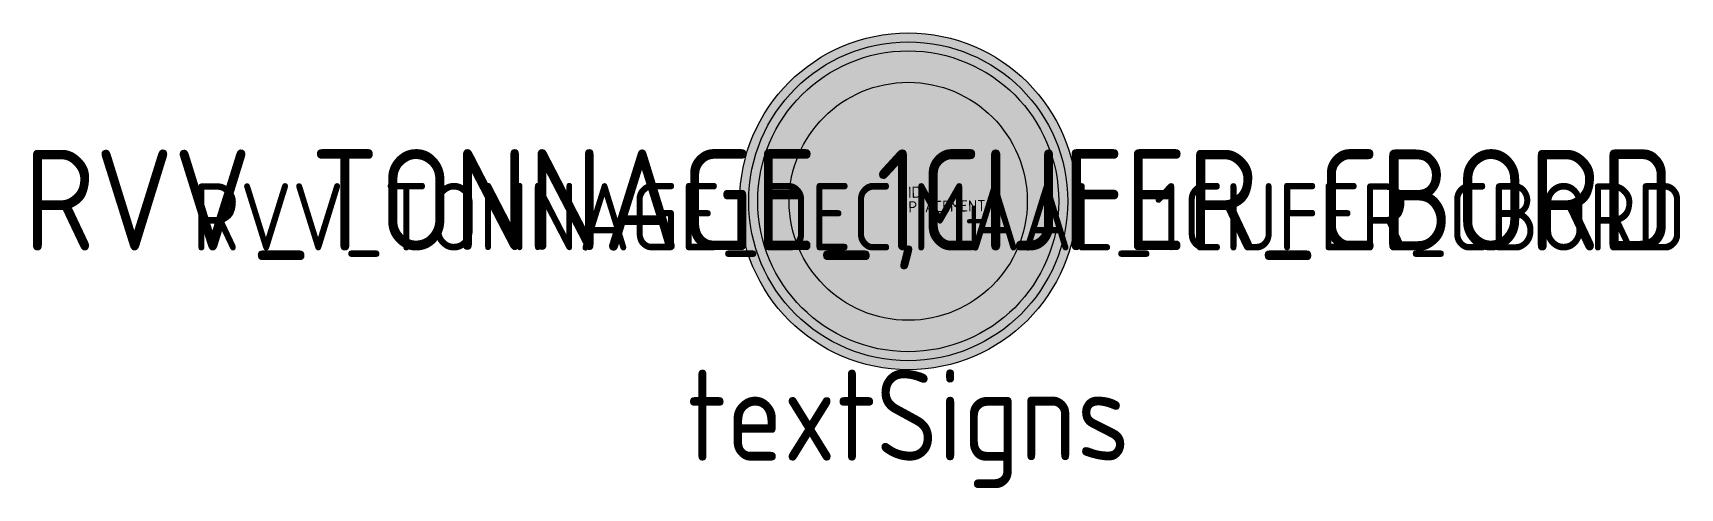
# Model space of a CAD drawing. Extents: x -19.5 to 17.2, y -6.4 to 3.8.
import ezdxf
from ezdxf.enums import TextEntityAlignment as Align

# ---------------------------------------------------------------- set-up
doc = ezdxf.new("R2010")
doc.units = 0
doc.styles.add('NLCS-ISO', font='NLCS-ISO.ttf', dxfattribs={"height": 0.25})
doc.styles.add('NLCS-RVV-M200-T25', font='NLCS-RVV.ttf')

msp = doc.modelspace()

# ---------------------------------------------------------------- hatches: boundary and pattern name
at = {"true_color": 0xbb1e10}
h = msp.add_hatch(color=22, dxfattribs=at)
h.dxf.hatch_style = 1
h.paths.add_polyline_path([(-3.75, 0), (-3.55, 0, -1), (3.55, 0), (3.75, 0, 1)])
at = {"true_color": 0xf1f0ea}
h = msp.add_hatch(color=7, dxfattribs=at)
h.dxf.hatch_style = 1
h.paths.add_polyline_path([(-3.55, 0), (-3.35, 0, -1), (3.35, 0), (3.55, 0, 1)])
at = {"true_color": 0xbb1e10}
h = msp.add_hatch(color=22, dxfattribs=at)
h.dxf.hatch_style = 1
h.paths.add_polyline_path([(-3.35, 0), (-2.65, 0, -1), (2.65, 0), (3.35, 0, 1)])
at = {"true_color": 0xf1f0ea}
h = msp.add_hatch(color=7, dxfattribs=at)
h.dxf.hatch_style = 1
edge = h.paths.add_edge_path()
edge.add_arc((0, 0), 2.65, 0, 360)
at = {"true_color": 0xbb1e10}
h = msp.add_hatch(color=22, dxfattribs=at)
h.dxf.hatch_style = 1
h.paths.add_polyline_path([(3.75, 0), (3.55, 0, -1), (-3.55, 0), (-3.75, 0, 1)])
at = {"true_color": 0xf1f0ea}
h = msp.add_hatch(color=7, dxfattribs=at)
h.dxf.hatch_style = 1
h.paths.add_polyline_path([(3.55, 0), (3.35, 0, -1), (-3.35, 0), (-3.55, 0, 1)])
at = {"true_color": 0xbb1e10}
h = msp.add_hatch(color=22, dxfattribs=at)
h.dxf.hatch_style = 1
h.paths.add_polyline_path([(3.35, 0), (2.65, 0, -1), (-2.65, 0), (-3.35, 0, 1)])

# ---------------------------------------------------------------- linework, layer by layer
at = {"color": 22, "lineweight": 0, "true_color": 0xbb1e10}
msp.add_circle((0, 0), 3.75, dxfattribs=at)
at = {"color": 7, "lineweight": 0, "true_color": 0xf1f0ea}
for radius in [3.55, 3.35, 2.65]:
    msp.add_circle((0, 0), radius, dxfattribs=at)

# ---------------------------------------------------------------- texts
at = {"color": 250, "true_color": 0x2a292a, "style": 'NLCS-RVV-M200-T25'}
for s, height, p in [('t', 1, (1.266, -1.095)), (',', 1.8, (-0.336, -1.095))]:
    msp.add_text(s, height=height, dxfattribs=at).set_placement(p)
at = {"color": 250, "true_color": 0x2a292a, "style": 'NLCS-RVV-M200-T25', "width": 0.9}
for tag, text, height, p in [('RVV_TONNAGE_1CIJFER_CBORD', '3', 2.25, (-1.312, -1.095)), ('RVV_TONNAGE_DECIMAAL_1CIJFER_CBORD', '1', 1.5, (0.69, -1.095))]:
    msp.add_attdef(tag, text=text, height=height, dxfattribs=at).set_placement(p, align=Align.CENTER)
at = {"style": 'NLCS-ISO'}
msp.add_attdef('ID', text='', height=0.25, rotation=1, dxfattribs=at).set_placement((0, 0), align=Align.BOTTOM_LEFT)
msp.add_attdef('PLACEMENT', text='', height=0.25, rotation=1, dxfattribs=at).set_placement((0, 0), align=Align.TOP_LEFT)
at = {"color": 250, "true_color": 0x2a292a, "style": 'NLCS-RVV-M200-T25', "width": 0.9, "flags": 1}
msp.add_attdef('textSigns', text='-', height=2.025, dxfattribs=at).set_placement((0, -3.75), align=Align.TOP_CENTER)

doc.saveas('drawing.dxf')
